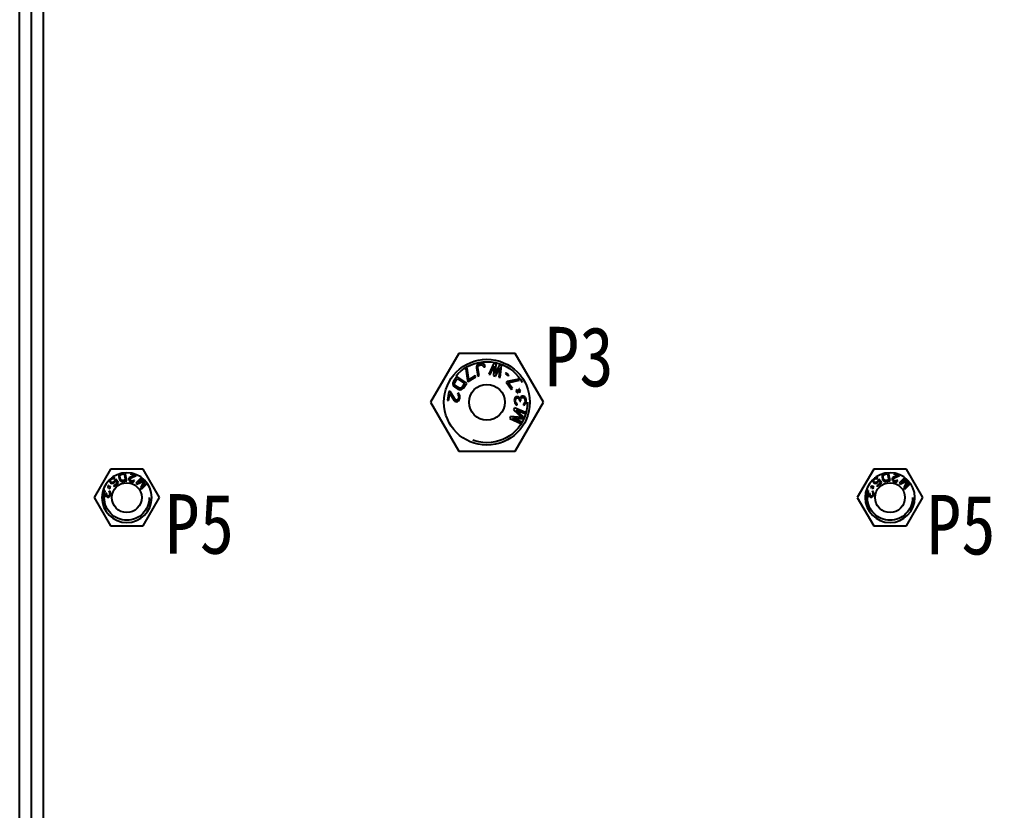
# Model space of a CAD drawing. Header units: millimetres. Extents: x 1262 to 3787, y 0 to 841.
# Drawn here: x 2748.2 to 2829.7, y 377 to 443.3 of the extents above; entities that cross this region are included whole.
import ezdxf

# ---------------------------------------------------------------- set-up
doc = ezdxf.new("R2010")
doc.units = ezdxf.units.MM
doc.header["$LTSCALE"] = 65.395
doc.linetypes.add('HIDDEN', pattern=[0.2, 0.1, -0.1])
doc.layers.get('0').update_dxf_attribs({"linetype": 'CONTINUOUS'})
doc.layers.add('02___PRT_ALL_AXES', color=7, linetype='CONTINUOUS')
doc.layers.add('DEFAULT_2', color=8, linetype='HIDDEN')
doc.styles.get("Standard").update_dxf_attribs({"font": 'txt', "width": 0.85})

msp = doc.modelspace()

# ---------------------------------------------------------------- linework, layer by layer
at = {"color": 3, "linetype": 'Continuous'}
msp.add_line((2748.21, 324.704), (2748.21, 581.004), dxfattribs=at)
at = {"color": 7, "linetype": 'Continuous'}
for p, q in [((2749.21, 323.704), (2749.21, 568.004)), ((2750.21, 567.004), (2750.21, 325.704)), ((2786.525, 414.16), (2786.523, 414.052)), ((2786.551, 414.251), (2786.525, 414.16)), ((2786.618, 414.35), (2786.551, 414.251)), ((2786.693, 414.406), (2786.618, 414.35)), ((2786.646, 414.074), (2786.652, 414.161)), ((2786.652, 414.161), (2786.681, 414.231)), ((2786.681, 414.231), (2786.736, 414.284)), ((2786.792, 414.445), (2786.693, 414.406)), ((2786.736, 414.284), (2786.814, 414.32)), ((2786.874, 414.46), (2786.792, 414.445)), ((2786.814, 414.32), (2786.896, 414.334)), ((2786.98, 414.457), (2786.874, 414.46)), ((2786.896, 414.334), (2786.982, 414.328)), ((2787.069, 414.43), (2786.98, 414.457)), ((2786.982, 414.328), (2787.051, 414.297)), ((2787.051, 414.297), (2787.103, 414.241)), ((2787.166, 414.361), (2787.069, 414.43)), ((2787.103, 414.241), (2787.138, 414.161)), ((2787.138, 414.161), (2787.261, 414.183)), ((2787.222, 414.284), (2787.166, 414.361)), ((2787.261, 414.183), (2787.222, 414.284)), ((2787.992, 414.469), (2787.558, 413.553)), ((2787.678, 413.518), (2788.008, 414.221)), ((2788.008, 414.221), (2787.959, 413.439)), ((2788.152, 414.423), (2787.992, 414.469)), ((2788.152, 414.423), (2788.091, 413.6)), ((2788.473, 414.332), (2788.091, 413.6)), ((2788.633, 414.287), (2788.473, 414.332)), ((2788.52, 413.279), (2788.633, 414.287)), ((2784.877, 413.36), (2784.603, 412.942)), ((2785.714, 412.812), (2784.877, 413.36)), ((2785.757, 414.065), (2785.652, 413.997)), ((2785.652, 413.997), (2785.788, 413.02)), ((2785.893, 413.088), (2785.757, 414.065)), ((2785.845, 412.931), (2786.475, 413.338)), ((2786.417, 413.428), (2785.893, 413.088)), ((2786.475, 413.338), (2786.417, 413.428)), ((2786.523, 414.052), (2786.638, 413.402)), ((2786.638, 413.402), (2786.761, 413.424)), ((2786.761, 413.424), (2786.646, 414.074)), ((2787.558, 413.553), (2787.678, 413.518)), ((2787.959, 413.439), (2788.119, 413.393)), ((2788.119, 413.393), (2788.489, 414.084)), ((2788.489, 414.084), (2788.4, 413.313)), ((2788.4, 413.313), (2788.52, 413.279)), ((2789.019, 413.665), (2788.957, 413.579)), ((2788.957, 413.579), (2789.194, 413.409)), ((2789.256, 413.495), (2789.019, 413.665)), ((2789.194, 413.409), (2789.256, 413.495)), ((2784.564, 412.843), (2784.554, 412.75)), ((2784.554, 412.75), (2784.58, 412.633)), ((2784.603, 412.942), (2784.564, 412.843)), ((2784.58, 412.633), (2784.628, 412.552)), ((2784.628, 412.552), (2784.706, 412.476)), ((2784.682, 412.79), (2784.71, 412.872)), ((2784.684, 412.715), (2784.682, 412.79)), ((2784.714, 412.645), (2784.684, 412.715)), ((2784.706, 412.476), (2784.973, 412.301)), ((2784.71, 412.872), (2784.916, 413.185)), ((2784.774, 412.581), (2784.714, 412.645)), ((2785.041, 412.406), (2784.774, 412.581)), ((2784.916, 413.185), (2785.539, 412.777)), ((2785.333, 412.464), (2785.27, 412.406)), ((2785.539, 412.777), (2785.333, 412.464)), ((2785.44, 412.394), (2785.714, 412.812)), ((2785.788, 413.02), (2785.845, 412.931)), ((2789.113, 412.944), (2789.028, 412.88)), ((2789.028, 412.88), (2789.477, 412.28)), ((2790.079, 413.145), (2789.113, 412.944)), ((2789.188, 412.844), (2790.153, 413.045)), ((2789.562, 412.343), (2789.188, 412.844)), ((2790.153, 413.045), (2790.079, 413.145)), ((2784.215, 412.109), (2784.093, 411.369)), ((2784.198, 411.352), (2784.292, 411.928)), ((2784.32, 412.092), (2784.215, 412.109)), ((2784.292, 411.928), (2784.67, 411.338)), ((2784.75, 411.43), (2784.32, 412.092)), ((2784.967, 411.964), (2784.95, 411.862)), ((2784.95, 411.862), (2785.006, 411.81)), ((2785.048, 411.93), (2784.967, 411.964)), ((2784.973, 412.301), (2785.073, 412.261)), ((2785.006, 411.81), (2785.038, 411.742)), ((2785.038, 411.742), (2785.042, 411.635)), ((2785.124, 412.377), (2785.041, 412.406)), ((2785.118, 411.834), (2785.048, 411.93)), ((2785.073, 412.261), (2785.167, 412.249)), ((2785.146, 411.745), (2785.118, 411.834)), ((2785.2, 412.377), (2785.124, 412.377)), ((2785.144, 411.597), (2785.146, 411.745)), ((2785.167, 412.249), (2785.284, 412.272)), ((2785.27, 412.406), (2785.2, 412.377)), ((2785.284, 412.272), (2785.365, 412.318)), ((2785.365, 412.318), (2785.44, 412.394)), ((2789.477, 412.28), (2789.562, 412.343)), ((2789.926, 411.668), (2789.842, 411.644)), ((2789.988, 412.15), (2789.849, 412.099)), ((2789.849, 412.099), (2789.863, 412.06)), ((2789.865, 412.238), (2789.853, 412.211)), ((2789.853, 412.211), (2789.988, 412.15)), ((2789.863, 412.06), (2790.003, 412.111)), ((2790.028, 412.165), (2789.865, 412.238)), ((2789.969, 411.67), (2789.926, 411.668)), ((2790.003, 412.111), (2789.939, 411.977)), ((2789.939, 411.977), (2789.966, 411.964)), ((2789.966, 411.964), (2790.043, 412.126)), ((2790.054, 411.653), (2789.969, 411.67)), ((2790.105, 412.326), (2790.028, 412.165)), ((2790.043, 412.126), (2790.206, 412.053)), ((2790.12, 411.614), (2790.054, 411.653)), ((2790.068, 412.18), (2790.132, 412.314)), ((2790.208, 412.231), (2790.068, 412.18)), ((2790.083, 412.141), (2790.222, 412.192)), ((2790.218, 412.08), (2790.083, 412.141)), ((2790.132, 412.314), (2790.105, 412.326)), ((2790.206, 412.053), (2790.218, 412.08)), ((2790.222, 412.192), (2790.208, 412.231)), ((2790.287, 411.684), (2790.225, 411.64)), ((2790.372, 411.709), (2790.287, 411.684)), ((2790.457, 411.712), (2790.372, 411.709)), ((2790.521, 411.694), (2790.457, 411.712)), ((2790.587, 411.656), (2790.521, 411.694)), ((2790.632, 411.595), (2790.587, 411.656)), ((2784.093, 411.369), (2784.198, 411.352)), ((2784.67, 411.338), (2784.726, 411.286)), ((2784.726, 411.286), (2784.807, 411.252)), ((2784.827, 411.375), (2784.75, 411.43)), ((2784.807, 411.252), (2784.849, 411.245)), ((2784.869, 411.368), (2784.827, 411.375)), ((2784.849, 411.245), (2784.936, 411.252)), ((2784.939, 411.399), (2784.869, 411.368)), ((2784.936, 411.252), (2785.033, 411.32)), ((2784.991, 411.454), (2784.939, 411.399)), ((2785.029, 411.553), (2784.991, 411.454)), ((2785.042, 411.635), (2785.029, 411.553)), ((2785.033, 411.32), (2785.089, 411.395)), ((2785.089, 411.395), (2785.13, 411.515)), ((2785.13, 411.515), (2785.144, 411.597)), ((2789.722, 411.472), (2789.707, 411.325)), ((2789.707, 411.325), (2789.709, 411.283)), ((2789.709, 411.283), (2789.736, 411.139)), ((2789.761, 411.557), (2789.722, 411.472)), ((2789.736, 411.139), (2789.782, 411.057)), ((2789.842, 411.644), (2789.761, 411.557)), ((2789.782, 411.057), (2789.871, 410.978)), ((2789.812, 411.35), (2789.829, 411.455)), ((2789.816, 411.267), (2789.812, 411.35)), ((2789.842, 411.164), (2789.816, 411.267)), ((2789.829, 411.455), (2789.869, 411.52)), ((2789.887, 411.104), (2789.842, 411.164)), ((2789.869, 411.52), (2789.931, 411.564)), ((2789.871, 410.978), (2789.957, 410.961)), ((2789.952, 411.065), (2789.887, 411.104)), ((2789.931, 411.564), (2789.973, 411.566)), ((2789.957, 410.961), (2789.952, 411.065)), ((2789.973, 411.566), (2790.06, 411.528)), ((2790.06, 411.528), (2790.104, 411.488)), ((2790.104, 411.488), (2790.152, 411.365)), ((2790.187, 411.534), (2790.12, 411.614)), ((2790.152, 411.365), (2790.156, 411.282)), ((2790.156, 411.282), (2790.241, 411.286)), ((2790.225, 411.64), (2790.187, 411.534)), ((2790.237, 411.369), (2790.253, 411.495)), ((2790.241, 411.286), (2790.237, 411.369)), ((2790.253, 411.495), (2790.293, 411.559)), ((2790.293, 411.559), (2790.376, 411.605)), ((2790.376, 411.605), (2790.461, 411.608)), ((2790.461, 411.608), (2790.505, 411.589)), ((2790.526, 411.09), (2790.485, 411.067)), ((2790.485, 411.067), (2790.489, 410.963)), ((2790.489, 410.963), (2790.552, 410.987)), ((2790.505, 411.589), (2790.549, 411.55)), ((2790.567, 411.133), (2790.526, 411.09)), ((2790.549, 411.55), (2790.572, 411.509)), ((2790.552, 410.987), (2790.614, 411.031)), ((2790.587, 411.176), (2790.567, 411.133)), ((2790.572, 411.509), (2790.598, 411.406)), ((2790.603, 411.281), (2790.587, 411.176)), ((2790.598, 411.406), (2790.603, 411.281)), ((2790.614, 411.031), (2790.654, 411.095)), ((2790.678, 411.514), (2790.632, 411.595)), ((2790.654, 411.095), (2790.693, 411.181)), ((2790.703, 411.431), (2790.678, 411.514)), ((2790.693, 411.181), (2790.71, 411.265)), ((2790.71, 411.265), (2790.703, 411.431)), ((2789.719, 410.747), (2789.644, 410.575)), ((2789.644, 410.575), (2790.34, 409.933)), ((2790.636, 410.35), (2789.719, 410.747)), ((2790.471, 409.967), (2789.864, 410.548)), ((2790.587, 410.235), (2789.864, 410.548)), ((2790.587, 410.235), (2790.636, 410.35)), ((2789.396, 410.002), (2789.321, 409.83)), ((2789.321, 409.83), (2790.239, 409.432)), ((2790.34, 409.933), (2789.396, 410.002)), ((2790.288, 409.547), (2789.566, 409.86)), ((2789.566, 409.86), (2790.404, 409.814)), ((2790.239, 409.432), (2790.288, 409.547)), ((2790.404, 409.814), (2790.471, 409.967)), ((2756.604, 405.166), (2756.559, 405.096)), ((2756.655, 405.207), (2756.604, 405.166)), ((2756.719, 405.235), (2756.655, 405.207)), ((2756.688, 405.123), (2756.742, 405.15)), ((2756.742, 405.15), (2756.999, 405.203)), ((2756.999, 405.203), (2757.106, 404.693)), ((2757.21, 404.624), (2757.07, 405.289)), ((2757.522, 405.27), (2757.506, 405.214)), ((2757.506, 405.214), (2757.899, 405.103)), ((2758.011, 405.072), (2758.027, 405.127)), ((2820.604, 405.166), (2820.559, 405.096)), ((2820.655, 405.207), (2820.604, 405.166)), ((2820.719, 405.235), (2820.655, 405.207)), ((2820.688, 405.123), (2820.742, 405.15)), ((2820.742, 405.15), (2820.999, 405.203)), ((2820.999, 405.203), (2821.106, 404.693)), ((2821.21, 404.624), (2821.07, 405.289)), ((2821.522, 405.27), (2821.506, 405.214)), ((2821.506, 405.214), (2821.899, 405.103)), ((2822.011, 405.072), (2822.027, 405.127)), ((2755.8, 404.73), (2755.772, 404.65)), ((2755.772, 404.65), (2755.776, 404.576)), ((2755.776, 404.576), (2755.801, 404.5)), ((2755.845, 404.786), (2755.8, 404.73)), ((2755.801, 404.5), (2755.839, 404.454)), ((2755.839, 404.454), (2755.909, 404.415)), ((2755.844, 404.631), (2755.858, 404.682)), ((2755.85, 404.578), (2755.844, 404.631)), ((2755.867, 404.535), (2755.85, 404.578)), ((2755.858, 404.682), (2755.894, 404.731)), ((2755.886, 404.512), (2755.867, 404.535)), ((2755.925, 404.486), (2755.886, 404.512)), ((2755.894, 404.731), (2755.961, 404.787)), ((2755.909, 404.415), (2755.98, 404.397)), ((2755.98, 404.879), (2755.916, 404.845)), ((2755.976, 404.471), (2755.925, 404.486)), ((2755.961, 404.787), (2756.016, 404.812)), ((2756.029, 404.475), (2755.976, 404.471)), ((2756.065, 404.891), (2755.98, 404.879)), ((2755.98, 404.397), (2756.065, 404.409)), ((2756.016, 404.812), (2756.069, 404.817)), ((2756.083, 404.501), (2756.029, 404.475)), ((2756.136, 404.873), (2756.065, 404.891)), ((2756.065, 404.409), (2756.131, 404.444)), ((2756.069, 404.817), (2756.129, 404.79)), ((2756.151, 404.557), (2756.083, 404.501)), ((2756.425, 404.454), (2756.098, 404.185)), ((2756.129, 404.79), (2756.197, 404.845)), ((2756.131, 404.444), (2756.198, 404.499)), ((2756.197, 404.845), (2756.136, 404.873)), ((2756.146, 404.128), (2756.528, 404.443)), ((2756.187, 404.605), (2756.151, 404.557)), ((2756.203, 404.677), (2756.187, 404.605)), ((2756.198, 404.499), (2756.245, 404.557)), ((2756.282, 404.742), (2756.203, 404.677)), ((2756.245, 404.557), (2756.273, 404.638)), ((2756.273, 404.638), (2756.425, 404.454)), ((2756.528, 404.443), (2756.282, 404.742)), ((2756.559, 405.096), (2756.543, 405.032)), ((2756.543, 405.032), (2756.544, 404.956)), ((2756.544, 404.956), (2756.59, 404.737)), ((2756.59, 404.737), (2756.62, 404.667)), ((2756.62, 404.667), (2756.66, 404.615)), ((2756.63, 404.974), (2756.632, 405.035)), ((2756.676, 404.755), (2756.63, 404.974)), ((2756.632, 405.035), (2756.651, 405.085)), ((2756.651, 405.085), (2756.688, 405.123)), ((2756.66, 404.615), (2756.73, 404.569)), ((2756.702, 404.7), (2756.676, 404.755)), ((2756.74, 404.662), (2756.702, 404.7)), ((2756.73, 404.569), (2756.793, 404.552)), ((2756.789, 404.642), (2756.74, 404.662)), ((2756.849, 404.639), (2756.789, 404.642)), ((2756.793, 404.552), (2756.867, 404.552)), ((2757.106, 404.693), (2756.849, 404.639)), ((2756.867, 404.552), (2757.21, 404.624)), ((2757.38, 404.77), (2757.378, 404.709)), ((2757.378, 404.709), (2757.418, 404.636)), ((2757.388, 404.799), (2757.38, 404.77)), ((2757.419, 404.852), (2757.388, 404.799)), ((2757.418, 404.636), (2757.466, 404.591)), ((2757.459, 404.887), (2757.419, 404.852)), ((2757.899, 405.103), (2757.459, 404.887)), ((2757.465, 404.746), (2757.473, 404.775)), ((2757.48, 404.695), (2757.465, 404.746)), ((2757.466, 404.591), (2757.546, 404.553)), ((2757.473, 404.775), (2757.517, 404.824)), ((2757.514, 404.655), (2757.48, 404.695)), ((2757.581, 404.621), (2757.514, 404.655)), ((2757.517, 404.824), (2758.011, 405.072)), ((2757.546, 404.553), (2757.602, 404.537)), ((2757.637, 404.605), (2757.581, 404.621)), ((2757.602, 404.537), (2757.705, 404.524)), ((2757.711, 404.599), (2757.637, 404.605)), ((2757.705, 404.524), (2757.769, 404.536)), ((2757.761, 404.616), (2757.711, 404.599)), ((2757.801, 404.651), (2757.761, 404.616)), ((2757.769, 404.536), (2757.841, 404.578)), ((2757.871, 404.631), (2757.801, 404.651)), ((2757.841, 404.578), (2757.871, 404.631)), ((2758.445, 404.89), (2757.964, 404.423)), ((2757.964, 404.423), (2758.055, 404.329)), ((2758.055, 404.329), (2758.656, 404.607)), ((2758.515, 404.836), (2758.131, 404.464)), ((2758.668, 404.701), (2758.131, 404.464)), ((2758.656, 404.607), (2758.36, 404.015)), ((2758.451, 403.921), (2758.932, 404.388)), ((2758.497, 404.087), (2758.75, 404.617)), ((2758.881, 404.459), (2758.497, 404.087)), ((2819.8, 404.73), (2819.772, 404.65)), ((2819.772, 404.65), (2819.776, 404.576)), ((2819.776, 404.576), (2819.801, 404.5)), ((2819.845, 404.786), (2819.8, 404.73)), ((2819.801, 404.5), (2819.839, 404.454)), ((2819.839, 404.454), (2819.909, 404.415)), ((2819.844, 404.631), (2819.858, 404.682)), ((2819.85, 404.578), (2819.844, 404.631)), ((2819.867, 404.535), (2819.85, 404.578)), ((2819.858, 404.682), (2819.894, 404.731)), ((2819.886, 404.512), (2819.867, 404.535)), ((2819.925, 404.486), (2819.886, 404.512)), ((2819.894, 404.731), (2819.961, 404.787)), ((2819.909, 404.415), (2819.98, 404.397)), ((2819.98, 404.879), (2819.916, 404.845)), ((2819.976, 404.471), (2819.925, 404.486)), ((2819.961, 404.787), (2820.016, 404.812)), ((2820.029, 404.475), (2819.976, 404.471)), ((2820.065, 404.891), (2819.98, 404.879)), ((2819.98, 404.397), (2820.065, 404.409)), ((2820.016, 404.812), (2820.069, 404.817)), ((2820.083, 404.501), (2820.029, 404.475)), ((2820.136, 404.873), (2820.065, 404.891)), ((2820.065, 404.409), (2820.131, 404.444)), ((2820.069, 404.817), (2820.129, 404.79)), ((2820.151, 404.557), (2820.083, 404.501)), ((2820.425, 404.454), (2820.098, 404.185)), ((2820.129, 404.79), (2820.197, 404.845)), ((2820.131, 404.444), (2820.198, 404.499)), ((2820.197, 404.845), (2820.136, 404.873)), ((2820.146, 404.128), (2820.528, 404.443)), ((2820.187, 404.605), (2820.151, 404.557)), ((2820.203, 404.677), (2820.187, 404.605)), ((2820.198, 404.499), (2820.245, 404.557)), ((2820.282, 404.742), (2820.203, 404.677)), ((2820.245, 404.557), (2820.273, 404.638)), ((2820.273, 404.638), (2820.425, 404.454)), ((2820.528, 404.443), (2820.282, 404.742)), ((2820.559, 405.096), (2820.543, 405.032)), ((2820.543, 405.032), (2820.544, 404.956)), ((2820.544, 404.956), (2820.59, 404.737)), ((2820.59, 404.737), (2820.62, 404.667)), ((2820.62, 404.667), (2820.66, 404.615)), ((2820.63, 404.974), (2820.632, 405.035)), ((2820.676, 404.755), (2820.63, 404.974)), ((2820.632, 405.035), (2820.651, 405.085)), ((2820.651, 405.085), (2820.688, 405.123)), ((2820.66, 404.615), (2820.73, 404.569)), ((2820.702, 404.7), (2820.676, 404.755)), ((2820.74, 404.662), (2820.702, 404.7)), ((2820.73, 404.569), (2820.793, 404.552)), ((2820.789, 404.642), (2820.74, 404.662)), ((2820.849, 404.639), (2820.789, 404.642)), ((2820.793, 404.552), (2820.867, 404.552)), ((2821.106, 404.693), (2820.849, 404.639)), ((2820.867, 404.552), (2821.21, 404.624)), ((2821.38, 404.77), (2821.378, 404.709)), ((2821.378, 404.709), (2821.418, 404.636)), ((2821.388, 404.799), (2821.38, 404.77)), ((2821.419, 404.852), (2821.388, 404.799)), ((2821.418, 404.636), (2821.466, 404.591)), ((2821.459, 404.887), (2821.419, 404.852)), ((2821.899, 405.103), (2821.459, 404.887)), ((2821.465, 404.746), (2821.473, 404.775)), ((2821.48, 404.695), (2821.465, 404.746)), ((2821.466, 404.591), (2821.546, 404.553)), ((2821.473, 404.775), (2821.517, 404.824)), ((2821.514, 404.655), (2821.48, 404.695)), ((2821.581, 404.621), (2821.514, 404.655)), ((2821.517, 404.824), (2822.011, 405.072)), ((2821.546, 404.553), (2821.602, 404.537)), ((2821.637, 404.605), (2821.581, 404.621)), ((2821.602, 404.537), (2821.705, 404.524)), ((2821.711, 404.599), (2821.637, 404.605)), ((2821.705, 404.524), (2821.769, 404.536)), ((2821.761, 404.616), (2821.711, 404.599)), ((2821.801, 404.651), (2821.761, 404.616)), ((2821.769, 404.536), (2821.841, 404.578)), ((2821.871, 404.631), (2821.801, 404.651)), ((2821.841, 404.578), (2821.871, 404.631)), ((2822.445, 404.89), (2821.964, 404.423)), ((2821.964, 404.423), (2822.055, 404.329)), ((2822.055, 404.329), (2822.656, 404.607)), ((2822.515, 404.836), (2822.131, 404.464)), ((2822.668, 404.701), (2822.131, 404.464)), ((2822.656, 404.607), (2822.36, 404.015)), ((2822.451, 403.921), (2822.932, 404.388)), ((2822.497, 404.087), (2822.75, 404.617)), ((2822.881, 404.459), (2822.497, 404.087)), ((2755.146, 403.535), (2755.15, 403.479)), ((2755.194, 403.708), (2755.17, 403.657)), ((2755.234, 403.759), (2755.194, 403.708)), ((2755.222, 403.539), (2755.238, 403.625)), ((2755.223, 403.465), (2755.222, 403.539)), ((2755.271, 403.797), (2755.234, 403.759)), ((2755.238, 403.625), (2755.267, 403.694)), ((2755.267, 403.694), (2755.287, 403.72)), ((2755.321, 403.817), (2755.271, 403.797)), ((2755.287, 403.72), (2755.322, 403.743)), ((2755.367, 403.823), (2755.321, 403.817)), ((2755.322, 403.743), (2755.354, 403.751)), ((2755.354, 403.751), (2755.367, 403.823)), ((2755.473, 403.506), (2755.442, 403.423)), ((2755.484, 403.563), (2755.473, 403.506)), ((2755.543, 403.552), (2755.484, 403.563)), ((2755.532, 403.495), (2755.543, 403.552)), ((2755.685, 404.088), (2755.584, 404.062)), ((2755.584, 404.062), (2755.59, 404.042)), ((2755.59, 404.042), (2755.711, 404.073)), ((2755.61, 404.165), (2755.595, 404.14)), ((2755.595, 404.14), (2755.685, 404.088)), ((2755.7, 404.113), (2755.61, 404.165)), ((2755.693, 404.218), (2755.673, 404.213)), ((2755.673, 404.213), (2755.7, 404.113)), ((2755.726, 404.098), (2755.693, 404.218)), ((2755.711, 404.073), (2755.744, 403.952)), ((2755.73, 403.739), (2755.717, 403.667)), ((2755.717, 403.667), (2755.755, 403.63)), ((2755.847, 404.128), (2755.726, 404.098)), ((2755.786, 403.713), (2755.73, 403.739)), ((2755.764, 403.957), (2755.737, 404.058)), ((2755.737, 404.058), (2755.827, 404.005)), ((2755.744, 403.952), (2755.764, 403.957)), ((2755.751, 404.083), (2755.853, 404.108)), ((2755.842, 404.03), (2755.751, 404.083)), ((2755.755, 403.63), (2755.776, 403.582)), ((2755.777, 403.507), (2755.766, 403.45)), ((2755.776, 403.582), (2755.777, 403.507)), ((2755.834, 403.645), (2755.786, 403.713)), ((2755.827, 404.005), (2755.842, 404.03)), ((2755.852, 403.582), (2755.834, 403.645)), ((2755.853, 404.108), (2755.847, 404.128)), ((2755.847, 403.479), (2755.852, 403.582)), ((2756.098, 404.185), (2756.146, 404.128)), ((2758.36, 404.015), (2758.451, 403.921)), ((2819.146, 403.535), (2819.15, 403.479)), ((2819.194, 403.708), (2819.17, 403.657)), ((2819.234, 403.759), (2819.194, 403.708)), ((2819.222, 403.539), (2819.238, 403.625)), ((2819.223, 403.465), (2819.222, 403.539)), ((2819.271, 403.797), (2819.234, 403.759)), ((2819.238, 403.625), (2819.267, 403.694)), ((2819.267, 403.694), (2819.287, 403.72)), ((2819.321, 403.817), (2819.271, 403.797)), ((2819.287, 403.72), (2819.322, 403.743)), ((2819.367, 403.823), (2819.321, 403.817)), ((2819.322, 403.743), (2819.354, 403.751)), ((2819.354, 403.751), (2819.367, 403.823)), ((2819.473, 403.506), (2819.442, 403.423)), ((2819.484, 403.563), (2819.473, 403.506)), ((2819.543, 403.552), (2819.484, 403.563)), ((2819.532, 403.495), (2819.543, 403.552)), ((2819.685, 404.088), (2819.584, 404.062)), ((2819.584, 404.062), (2819.59, 404.042)), ((2819.59, 404.042), (2819.711, 404.073)), ((2819.61, 404.165), (2819.595, 404.14)), ((2819.595, 404.14), (2819.685, 404.088)), ((2819.7, 404.113), (2819.61, 404.165)), ((2819.693, 404.218), (2819.673, 404.213)), ((2819.673, 404.213), (2819.7, 404.113)), ((2819.726, 404.098), (2819.693, 404.218)), ((2819.711, 404.073), (2819.744, 403.952)), ((2819.73, 403.739), (2819.717, 403.667)), ((2819.717, 403.667), (2819.755, 403.63)), ((2819.847, 404.128), (2819.726, 404.098)), ((2819.786, 403.713), (2819.73, 403.739)), ((2819.764, 403.957), (2819.737, 404.058)), ((2819.737, 404.058), (2819.827, 404.005)), ((2819.744, 403.952), (2819.764, 403.957)), ((2819.751, 404.083), (2819.853, 404.108)), ((2819.842, 404.03), (2819.751, 404.083)), ((2819.755, 403.63), (2819.776, 403.582)), ((2819.777, 403.507), (2819.766, 403.45)), ((2819.776, 403.582), (2819.777, 403.507)), ((2819.834, 403.645), (2819.786, 403.713)), ((2819.827, 404.005), (2819.842, 404.03)), ((2819.852, 403.582), (2819.834, 403.645)), ((2819.853, 404.108), (2819.847, 404.128)), ((2819.847, 403.479), (2819.852, 403.582)), ((2820.098, 404.185), (2820.146, 404.128)), ((2822.36, 404.015), (2822.451, 403.921)), ((2755.15, 403.479), (2755.168, 403.416)), ((2755.168, 403.416), (2755.189, 403.367)), ((2755.189, 403.367), (2755.228, 403.33)), ((2755.232, 403.433), (2755.223, 403.465)), ((2755.228, 403.33), (2755.269, 403.307)), ((2755.256, 403.399), (2755.232, 403.433)), ((2755.282, 403.379), (2755.256, 403.399)), ((2755.269, 403.307), (2755.327, 403.296)), ((2755.341, 403.368), (2755.282, 403.379)), ((2755.327, 403.296), (2755.388, 403.299)), ((2755.405, 403.385), (2755.341, 403.368)), ((2755.388, 403.299), (2755.438, 403.32)), ((2755.442, 403.423), (2755.405, 403.385)), ((2755.438, 403.32), (2755.481, 403.386)), ((2755.481, 403.386), (2755.514, 403.32)), ((2755.514, 403.32), (2755.552, 403.283)), ((2755.545, 403.403), (2755.532, 403.495)), ((2755.569, 403.369), (2755.545, 403.403)), ((2755.552, 403.283), (2755.608, 403.257)), ((2755.622, 403.329), (2755.569, 403.369)), ((2755.608, 403.257), (2755.637, 403.252)), ((2755.651, 403.323), (2755.622, 403.329)), ((2755.637, 403.252), (2755.698, 403.255)), ((2755.7, 403.344), (2755.651, 403.323)), ((2755.698, 403.255), (2755.768, 403.301)), ((2755.738, 403.381), (2755.7, 403.344)), ((2755.766, 403.45), (2755.738, 403.381)), ((2755.768, 403.301), (2755.808, 403.353)), ((2755.808, 403.353), (2755.842, 403.45)), ((2755.842, 403.45), (2755.847, 403.479)), ((2819.15, 403.479), (2819.168, 403.416)), ((2819.168, 403.416), (2819.189, 403.367)), ((2819.189, 403.367), (2819.228, 403.33)), ((2819.232, 403.433), (2819.223, 403.465)), ((2819.228, 403.33), (2819.269, 403.307)), ((2819.256, 403.399), (2819.232, 403.433)), ((2819.282, 403.379), (2819.256, 403.399)), ((2819.269, 403.307), (2819.327, 403.296)), ((2819.341, 403.368), (2819.282, 403.379)), ((2819.327, 403.296), (2819.388, 403.299)), ((2819.405, 403.385), (2819.341, 403.368)), ((2819.388, 403.299), (2819.438, 403.32)), ((2819.442, 403.423), (2819.405, 403.385)), ((2819.438, 403.32), (2819.481, 403.386)), ((2819.481, 403.386), (2819.514, 403.32)), ((2819.514, 403.32), (2819.552, 403.283)), ((2819.545, 403.403), (2819.532, 403.495)), ((2819.569, 403.369), (2819.545, 403.403)), ((2819.552, 403.283), (2819.608, 403.257)), ((2819.622, 403.329), (2819.569, 403.369)), ((2819.608, 403.257), (2819.637, 403.252)), ((2819.651, 403.323), (2819.622, 403.329)), ((2819.637, 403.252), (2819.698, 403.255)), ((2819.7, 403.344), (2819.651, 403.323)), ((2819.698, 403.255), (2819.768, 403.301)), ((2819.738, 403.381), (2819.7, 403.344)), ((2819.766, 403.45), (2819.738, 403.381)), ((2819.768, 403.301), (2819.808, 403.353)), ((2819.808, 403.353), (2819.842, 403.45)), ((2819.842, 403.45), (2819.847, 403.479))]:
    msp.add_line(p, q, dxfattribs=at)
for centre in [(2757.21, 403.204), (2821.21, 403.204)]:
    msp.add_arc(centre, 2.09, 0, 180, dxfattribs=at)
at = {"layer": '02___PRT_ALL_AXES', "color": 7, "linetype": 'Continuous'}
for centre, radius in [((2787.41, 411.204), 3.6), ((2787.41, 411.204), 1.5), ((2757.21, 403.204), 1.25), ((2821.21, 403.204), 1.25)]:
    msp.add_circle(centre, radius, dxfattribs=at)
for centre in [(2757.21, 403.204), (2821.21, 403.204)]:
    msp.add_arc(centre, 2.09, 180, 0, dxfattribs=at)
at = {"layer": 'DEFAULT_2', "color": 8, "linetype": 'HIDDEN'}
for p, q in [((2785.043, 415.304), (2782.676, 411.204)), ((2789.777, 415.304), (2785.043, 415.304)), ((2792.144, 411.204), (2789.777, 415.304)), ((2782.676, 411.204), (2785.043, 407.104)), ((2789.777, 407.104), (2792.144, 411.204)), ((2785.043, 407.104), (2789.777, 407.104)), ((2755.839, 405.579), (2754.468, 403.204)), ((2758.581, 405.579), (2755.839, 405.579)), ((2759.952, 403.204), (2758.581, 405.579)), ((2819.839, 405.579), (2818.468, 403.204)), ((2822.581, 405.579), (2819.839, 405.579)), ((2823.952, 403.204), (2822.581, 405.579)), ((2754.468, 403.204), (2755.839, 400.829)), ((2758.581, 400.829), (2759.952, 403.204)), ((2818.468, 403.204), (2819.839, 400.829)), ((2822.581, 400.829), (2823.952, 403.204)), ((2755.839, 400.829), (2758.581, 400.829)), ((2819.839, 400.829), (2822.581, 400.829))]:
    msp.add_line(p, q, dxfattribs=at)
for centre, radius in [((2787.41, 411.204), 3.4), ((2757.21, 403.204), 1.89), ((2821.21, 403.204), 1.89)]:
    msp.add_circle(centre, radius, dxfattribs=at)

# ---------------------------------------------------------------- texts
at = {"color": 2, "linetype": 'Continuous', "char_height": 5, "width": 8.5, "attachment_point": 1, "line_spacing_factor": 0.9}
for s, insert in [('P3', (2792.264, 417.528)), ('P5', (2760.43, 403.5)), ('P5', (2824.289, 403.439))]:
    msp.add_mtext(s, dxfattribs=dict(at, insert=insert))

doc.saveas('drawing.dxf')
